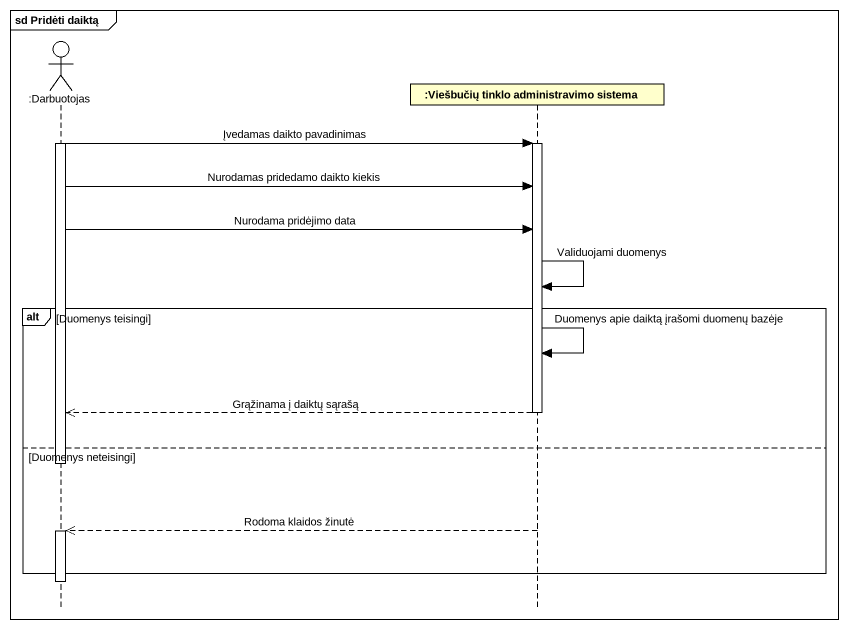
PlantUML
@startuml
mainframe sd Pridėti daiktą
hide footbox
actor ":Darbuotojas" as Darbuotojas
participant ":Viešbučių tinklo administravimo sistema" as Viešbučių_tinklo

activate Darbuotojas
Darbuotojas -> Viešbučių_tinklo : Įvedamas daikto pavadinimas
activate Viešbučių_tinklo
Darbuotojas -> Viešbučių_tinklo : Nurodamas pridedamo daikto kiekis
Darbuotojas -> Viešbučių_tinklo : Nurodama pridėjimo data
Viešbučių_tinklo -> Viešbučių_tinklo : Validuojami duomenys
alt Duomenys teisingi
  Viešbučių_tinklo -> Viešbučių_tinklo : Duomenys apie daiktą įrašomi duomenų bazėje
  Viešbučių_tinklo -->> Darbuotojas : Grąžinama į daiktų sąrašą
  deactivate Viešbučių_tinklo
else Duomenys neteisingi
  deactivate Darbuotojas
  Viešbučių_tinklo -->> Darbuotojas : Rodoma klaidos žinutė
  activate Darbuotojas
end
deactivate Darbuotojas
@enduml
